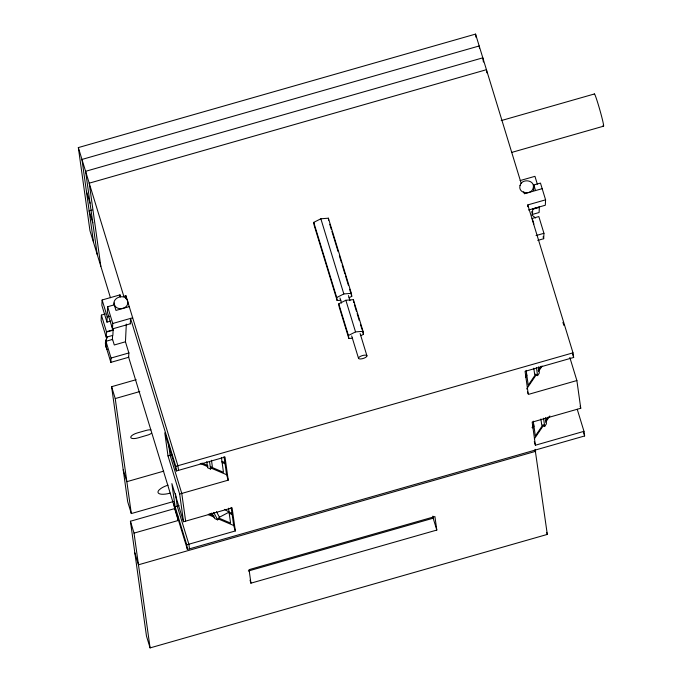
<?xml version="1.0" encoding="UTF-8"?>
<svg xmlns="http://www.w3.org/2000/svg" width="682" height="682" viewBox="0 0 682 682"><rect width="100%" height="100%" fill="white"/><g stroke="black" fill="none" stroke-linecap="round" stroke-linejoin="round"><path stroke-width="1.02" d="M105.36 313.967L101.379 315.101L101.115 320.506L106.239 337.249L112.88 335.356L113.101 329.815L111.712 325.28M120.049 294.863L102.121 299.986L101.857 305.383L106.98 322.134L110.774 321.043M125.522 341.767L114.286 344.981L112.581 339.397L105.94 341.298L105.77 345.748L110.851 362.364L128.77 357.24M129.256 306.627L115.983 310.421L114.269 304.837L107.637 306.738L107.372 312.134L112.487 328.886L130.415 323.762M106.239 337.249L106.46 331.716L101.379 315.101M106.98 322.134L107.202 316.593L102.121 299.986M110.851 362.364L111.064 358.041L105.94 341.298M112.487 328.886L112.752 323.481L107.637 306.738M112.385 339.841L112.59 335.621M114.073 305.025C112.044 296.184 127.466 293.064 127.875 302.45C127.747 310.191 114.235 311.086 114.175 302.91M119.836 296.696L119.921 294.897L120.544 296.926M125.786 298.656L125.923 295.741L123.817 296.346L78.336 147.585L475.559 34.1L521.261 183.586M126.315 324.086L125.454 341.793L128.864 352.952L128.651 357.274L187.405 549.436L584.627 435.96L583.98 431.339L577.236 409.277M130.296 323.797L130.56 318.4L175.785 466.326L176.433 470.947L225.009 457.068L228.24 480.154L179.656 494.032L183.535 521.739L232.11 507.86L235.341 530.946L186.757 544.824L187.405 549.436M527.689 206.714L527.783 204.915L545.583 199.835L540.468 183.083L533.827 184.984L533.605 190.517M532.48 214.412L532.702 208.88L539.343 206.978L539.121 212.52L532.48 214.412L531.628 211.625M537.748 240.405L543.682 238.709L543.946 233.304L538.823 216.561L532.19 218.462L533.895 224.037M545.583 199.835L545.319 205.231L528.507 210.03M105.889 340.233L105.378 343.421L105.804 346.567L107.134 349.448M106.997 336.925L105.429 342.364L105.855 345.51M106.239 339.483L107.296 337.223M206.774 461.629L207.635 467.792L210.567 469.046L212.332 466.445L211.471 460.29M211.778 513.026L214.736 518.576L217.669 519.837L219.433 517.237L229.041 512.122L231.982 513.376M525.524 375.995L526.7 374.265M525.686 377.155L526.862 375.424M535.839 374.009L528.235 385.236L526.146 370.343M538.175 370.556L541.099 366.234M526.632 388.987L536.18 374.887M538.567 371.366L542.156 366.081M533.793 368.212L534.654 374.367L537.587 375.62L539.343 373.02L538.482 366.865M532.037 427.657L533.801 425.057M532.787 427.946L533.963 426.216M542.94 424.801L535.336 436.028L533.247 421.135M545.864 420.479L548.2 417.026M534.33 438.893L543.878 424.801M545.677 422.158L549.854 415.986M540.894 418.995L541.755 425.159L544.688 426.412L546.444 423.812L545.583 417.657M340.906 300.233L337.147 300.523L314.172 225.375L313.746 222.375L320.855 218.786L328.383 218.197L351.358 293.345L351.776 296.346L349.107 297.693M337.147 300.523L336.72 297.531L343.83 293.942L351.358 293.345M352.611 338.195L348.843 338.494L339.167 306.849L338.749 303.848L345.859 300.259L353.387 299.671L363.054 331.307L363.48 334.308L360.812 335.655M348.843 338.494L348.425 335.493L355.535 331.904L363.054 331.307M92.164 210.022L89.154 210.883L92.778 222.75M501.21 120.595L594.363 93.98M511.5 152.478L603.63 126.161M520.119 180.568L534.952 176.331L537.339 184.149M542.173 188.667L524.364 193.756L523.742 191.719M107.202 316.593L109.094 316.056M107.227 316.968L109.129 316.422M112.752 323.481L132.666 317.795M532.736 209.246L539.377 207.354M106.46 331.716L113.101 329.815M106.486 332.091L113.127 330.19L112.564 328.247M536.035 235.571L543.946 233.304M111.064 358.041L128.983 352.918M173.518 501.509L131.311 513.563L127.679 501.696L111.601 386.703L136.17 379.678M131.311 513.563L115.232 398.569L139.801 391.545M179.656 494.032L168.002 455.917L171.924 454.792M175.785 466.326L573.008 352.85L527.783 204.915M163.706 471.151L126.852 481.68L123.22 469.813M573.008 352.85L573.656 357.462L525.072 371.34L528.303 394.426L576.878 380.547L569.828 357.479M186.757 544.824L175.104 506.709L179.025 505.584M535.089 449.327L547.314 534.415L150.091 647.9L146.468 636.033L130.415 521.244L174.635 508.61L173.91 503.469M150.091 647.9L134.039 533.111L178.258 520.477L177.542 515.336M576.878 380.547L580.757 408.254L532.173 422.132L535.404 445.218L583.98 431.339M535.694 451.305L138.472 564.79L134.84 552.923M248.342 571.005L433.172 518.201L432.882 516.121M250.942 583.161L436.804 530.059L434.911 516.572L249.058 569.666L250.942 583.161L250.038 580.194M221.94 461.33L224.881 462.584M222.102 462.49L225.043 463.743M201.991 463.112L207.848 465.618M210.781 466.872L223.474 472.302L221.394 457.409M200.201 463.436L208.01 466.778M210.943 468.031L226.577 474.706L228.24 480.154M229.203 513.273L232.144 514.535M210.815 513.555L212.707 514.364M209.093 513.904L213.978 515.993M218.862 518.081L230.576 523.085L228.496 508.201M208.274 514.646L214.139 517.144M218.044 518.814L233.679 525.498L235.341 530.946M224.642 509.369L229.041 512.122M531.713 214.932L535.592 217.959M216.467 511.679L219.433 517.237M213.722 512.429L217.669 519.837M533.827 184.984L535.532 190.559M543.085 236.756L543.682 238.709M562.923 322.356L563.835 325.365M572.428 353.455L573.656 357.462M580.143 406.25L580.757 408.254M583.383 431.894L584.627 435.96M527.467 391.707L528.021 393.523M534.287 441.586L535.404 445.218M546.708 532.437L547.314 534.415M433.172 518.201L436.804 530.059M354.41 304.641L356.524 311.563M357.129 313.541L359.243 320.463M360.454 324.419L361.963 329.363M362.568 331.341L363.48 334.308M329.73 224.242L331.282 229.323M331.904 231.351L338.119 251.667M339.355 255.724L341.529 262.834M342.151 264.863L344.947 274.002M345.569 276.04L348.357 285.178M349.602 289.236L351.776 296.346M360.122 333.515L366.95 355.842A4.399 1.5 -17 0 1 360.795 358.954A4.399 1.5 -17 0 1 360.428 356.354A4.399 1.5 -17 0 1 366.95 355.842M348.425 295.579L349.977 300.651M320.855 218.786L343.83 293.942M345.859 300.259L355.535 331.904M351.673 335.928L358.502 358.255M339.977 298L341.529 303.064M313.746 222.375L336.72 297.531M338.749 303.848L348.425 335.493M125.923 295.741L177.9 465.721L178.539 470.341M176.433 470.947L164.78 432.831L168.002 455.917M86.418 191.335L90.05 203.202M183.535 521.739L171.881 483.615L175.104 506.709M110.441 297.71L89.956 230.695L78.336 147.585M174.635 508.61L178.258 520.477M111.601 386.703L115.232 398.569M130.415 521.244L134.039 533.111M536.436 367.41L537.587 375.62M543.537 418.202L544.688 426.412M486.88 72.855L486.437 69.7L89.214 183.177L100.834 266.287M483.402 62.036L482.813 57.834L85.591 171.31L97.211 254.42M479.48 48.072L479.182 45.967L81.959 159.443L93.579 242.562M475.559 34.1L475.993 37.254M353.387 299.671L353.805 302.663M328.383 218.197L328.664 220.201M224.046 456.608L226.577 474.706M231.147 507.391L233.679 525.498M209.562 461.859L210.567 469.046M185.64 521.133L181.77 493.427L170.116 455.312L168.505 443.769M189.519 548.839L188.871 544.219L177.218 506.104L175.453 493.47M170.185 493.112A12.105 4.118 -17 0 1 159.827 493.93A12.105 4.118 -17 0 1 159.247 489.804L160.978 488.423A12.105 4.118 -17 0 1 168.019 485.166M151.387 433.334A7.289 2.481 -17 0 1 148.335 434.877L138.088 437.887A7.289 2.481 -17 0 1 130.748 437.401A7.289 2.481 -17 0 1 137.397 432.917L145.846 430.504A7.289 2.481 -17 0 1 150.893 429.822M594.329 94.466A16.76 0.853 74.1 0 1 600.075 110.748A16.76 0.853 74.1 0 1 603.041 125.283M520.042 185.453C517.689 193.603 531.176 195.615 533.179 188.164C535.532 180.014 522.045 178.002 520.042 185.453"/></g></svg>
